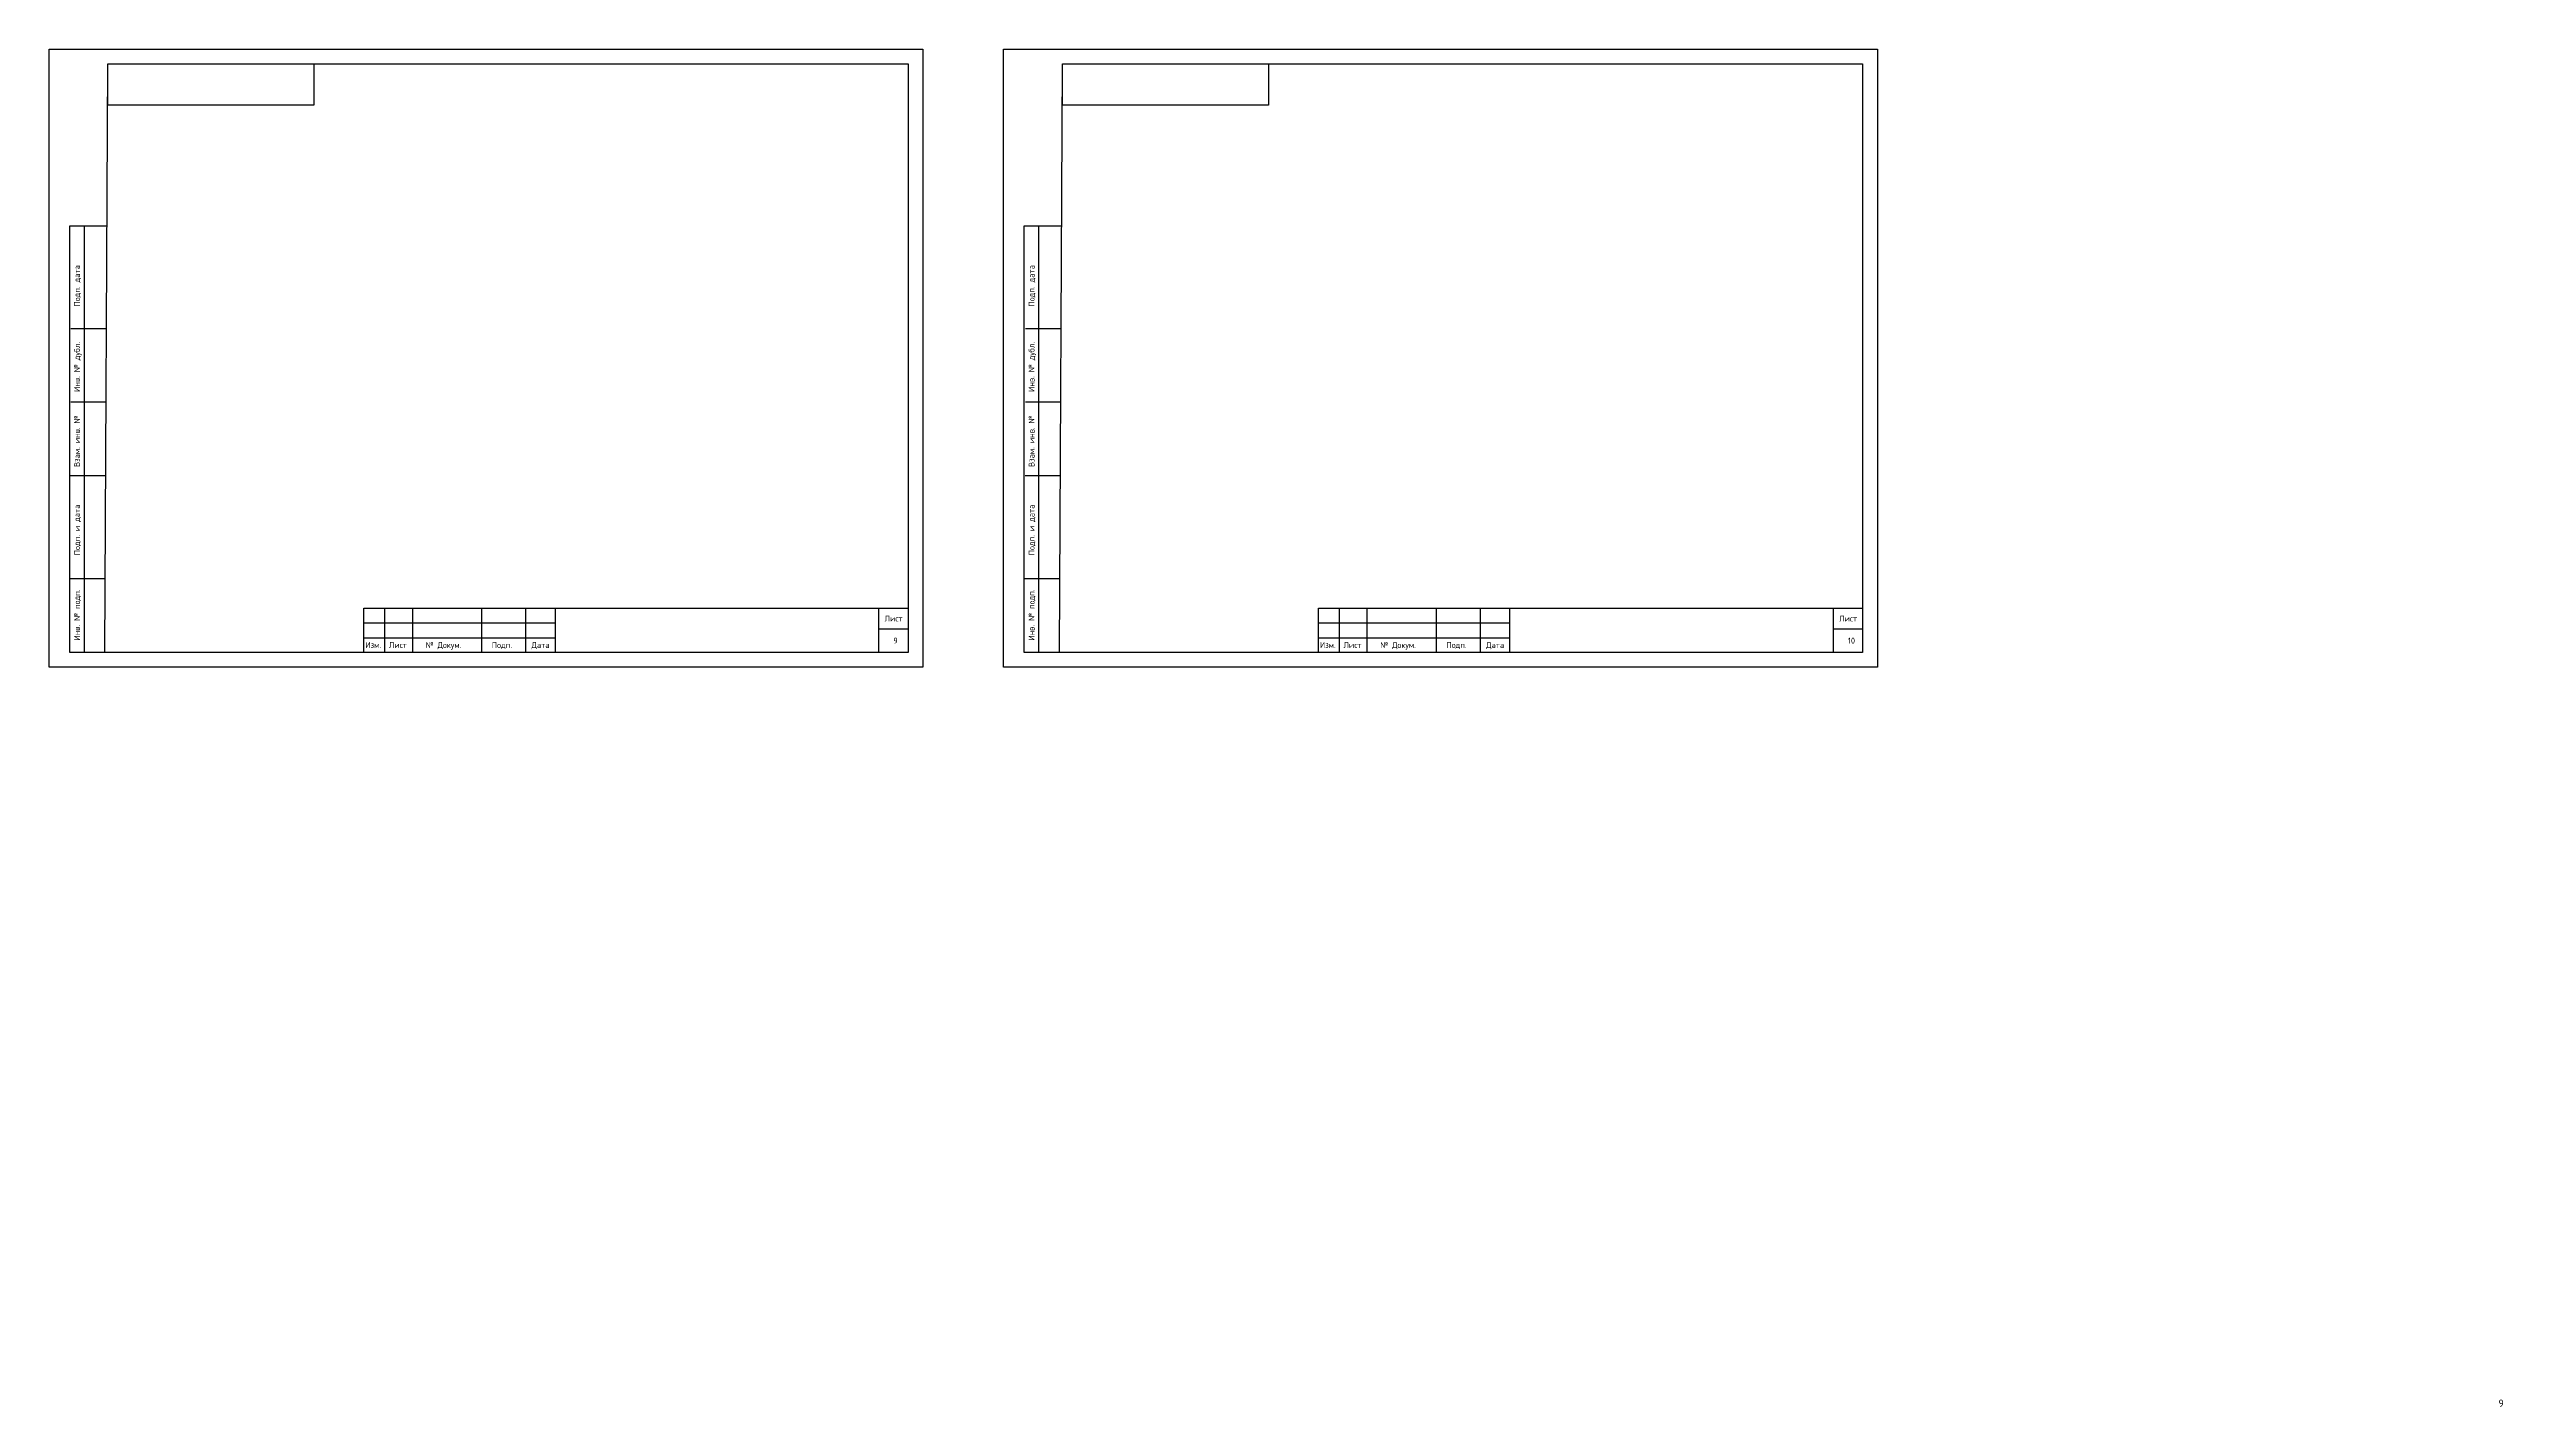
# Model space of a CAD drawing. Extents: x 1674 to 4134, y 3039 to 4124.
# Drawn here: x 3300 to 4134, y 3039 to 3500 of the extents above; entities that cross this region are included whole.
import ezdxf

# ---------------------------------------------------------------- set-up
doc = ezdxf.new("R2010")
doc.units = 0
doc.layers.get('0').update_dxf_attribs({"linetype": 'CONTINUOUS'})
doc.layers.add('Рамки', color=7, linetype='CONTINUOUS', lineweight=25)
doc.styles.get("Standard").update_dxf_attribs({"font": 'Standard'})

msp = doc.modelspace()

# ---------------------------------------------------------------- linework, layer by layer
at = {"layer": 'Рамки'}
for p, q in [((3319, 3295), (3320, 3495)), ((3320, 3495), (3592, 3495)), ((3592, 3495), (3592, 3295)), ((3643.5, 3295), (3644.5, 3495)), ((3644.5, 3495), (3916.5, 3495)), ((3916.5, 3495), (3916.5, 3295)), ((3307, 3440), (3319.72, 3440)), ((3307, 3295), (3307, 3440)), ((3312, 3295), (3312, 3440)), ((3631.5, 3295), (3631.5, 3440)), ((3631.5, 3440), (3644.22, 3440)), ((3636.5, 3295), (3636.5, 3440)), ((3319.42, 3405), (3307.42, 3405)), ((3643.92, 3405), (3631.92, 3405)), ((3319.42, 3380), (3307.42, 3380)), ((3643.92, 3380), (3631.92, 3380)), ((3319.3, 3355), (3307.3, 3355)), ((3643.8, 3355), (3631.8, 3355)), ((3319.12, 3320), (3307.12, 3320)), ((3319.12, 3320), (3307.12, 3320)), ((3319.12, 3320), (3307.12, 3320)), ((3643.62, 3320), (3631.62, 3320)), ((3643.62, 3320), (3631.62, 3320)), ((3643.62, 3320), (3631.62, 3320)), ((3407, 3305), (3472, 3305)), ((3414, 3310), (3414, 3295)), ((3423.5, 3310), (3423.5, 3295)), ((3447, 3310), (3447, 3295)), ((3462, 3310), (3462, 3295)), ((3582, 3310), (3582, 3295)), ((3731.5, 3305), (3796.5, 3305)), ((3738.5, 3310), (3738.5, 3295)), ((3748, 3310), (3748, 3295)), ((3771.5, 3310), (3771.5, 3295)), ((3786.5, 3310), (3786.5, 3295)), ((3906.5, 3310), (3906.5, 3295)), ((3319, 3295), (3307, 3295)), ((3592, 3295), (3319, 3295)), ((3407, 3300), (3472, 3300)), ((3582, 3303), (3592, 3303)), ((3643.5, 3295), (3631.5, 3295)), ((3916.5, 3295), (3643.5, 3295)), ((3731.5, 3300), (3796.5, 3300)), ((3906.5, 3303), (3916.5, 3303))]:
    msp.add_line(p, q, dxfattribs=at)
for points in [[(3300, 3500), (3597, 3500), (3597, 3290), (3300, 3290)], [(3624.5, 3500), (3921.5, 3500), (3921.5, 3290), (3624.5, 3290)], [(3320, 3495), (3390, 3495), (3390, 3481), (3320, 3481)], [(3644.5, 3495), (3714.5, 3495), (3714.5, 3481), (3644.5, 3481)], [(3407, 3295), (3407, 3310), (3592, 3310), (3592, 3295)], [(3407, 3310), (3472, 3310), (3472, 3295), (3407, 3295)], [(3731.5, 3295), (3731.5, 3310), (3916.5, 3310), (3916.5, 3295)], [(3731.5, 3310), (3796.5, 3310), (3796.5, 3295), (3731.5, 3295)]]:
    msp.add_lwpolyline(points, close=True, dxfattribs=at)

# ---------------------------------------------------------------- texts
msp.add_text('9', height=2.5).set_placement((4132.66, 3038.62))
for s, p in [('Подп. дата', (3310.5, 3412.5)), ('Подп. дата', (3635, 3412.5)), ('Инв. № дубл.', (3310.5, 3383.5)), ('Инв. № дубл.', (3635, 3383.5)), ('Взам. инв. №', (3310.5, 3358)), ('Взам. инв. №', (3635, 3358)), ('Подп. и дата', (3310.5, 3328)), ('Подп. и дата', (3635, 3328)), ('Инв. № подп.', (3310.5, 3299)), ('Инв. № подп.', (3635, 3299))]:
    msp.add_text(s, height=2, rotation=90, dxfattribs=at).set_placement(p)
for s, p in [('Лист', (3584, 3305.5)), ('Лист', (3908.5, 3305.5)), ('Изм.', (3407.5, 3296.5)), ('Лист', (3415.5, 3296.5)), ('№ Докум.', (3428, 3296.5)), ('Подп.', (3450.5, 3296.5)), ('Дата', (3464, 3296.5)), ('9', (3587, 3298)), ('Изм.', (3732, 3296.5)), ('Лист', (3740, 3296.5)), ('№ Докум.', (3752.5, 3296.5)), ('Подп.', (3775, 3296.5)), ('Дата', (3788.5, 3296.5)), ('10', (3911.5, 3298))]:
    msp.add_text(s, height=2, dxfattribs=at).set_placement(p)

doc.saveas('drawing.dxf')
